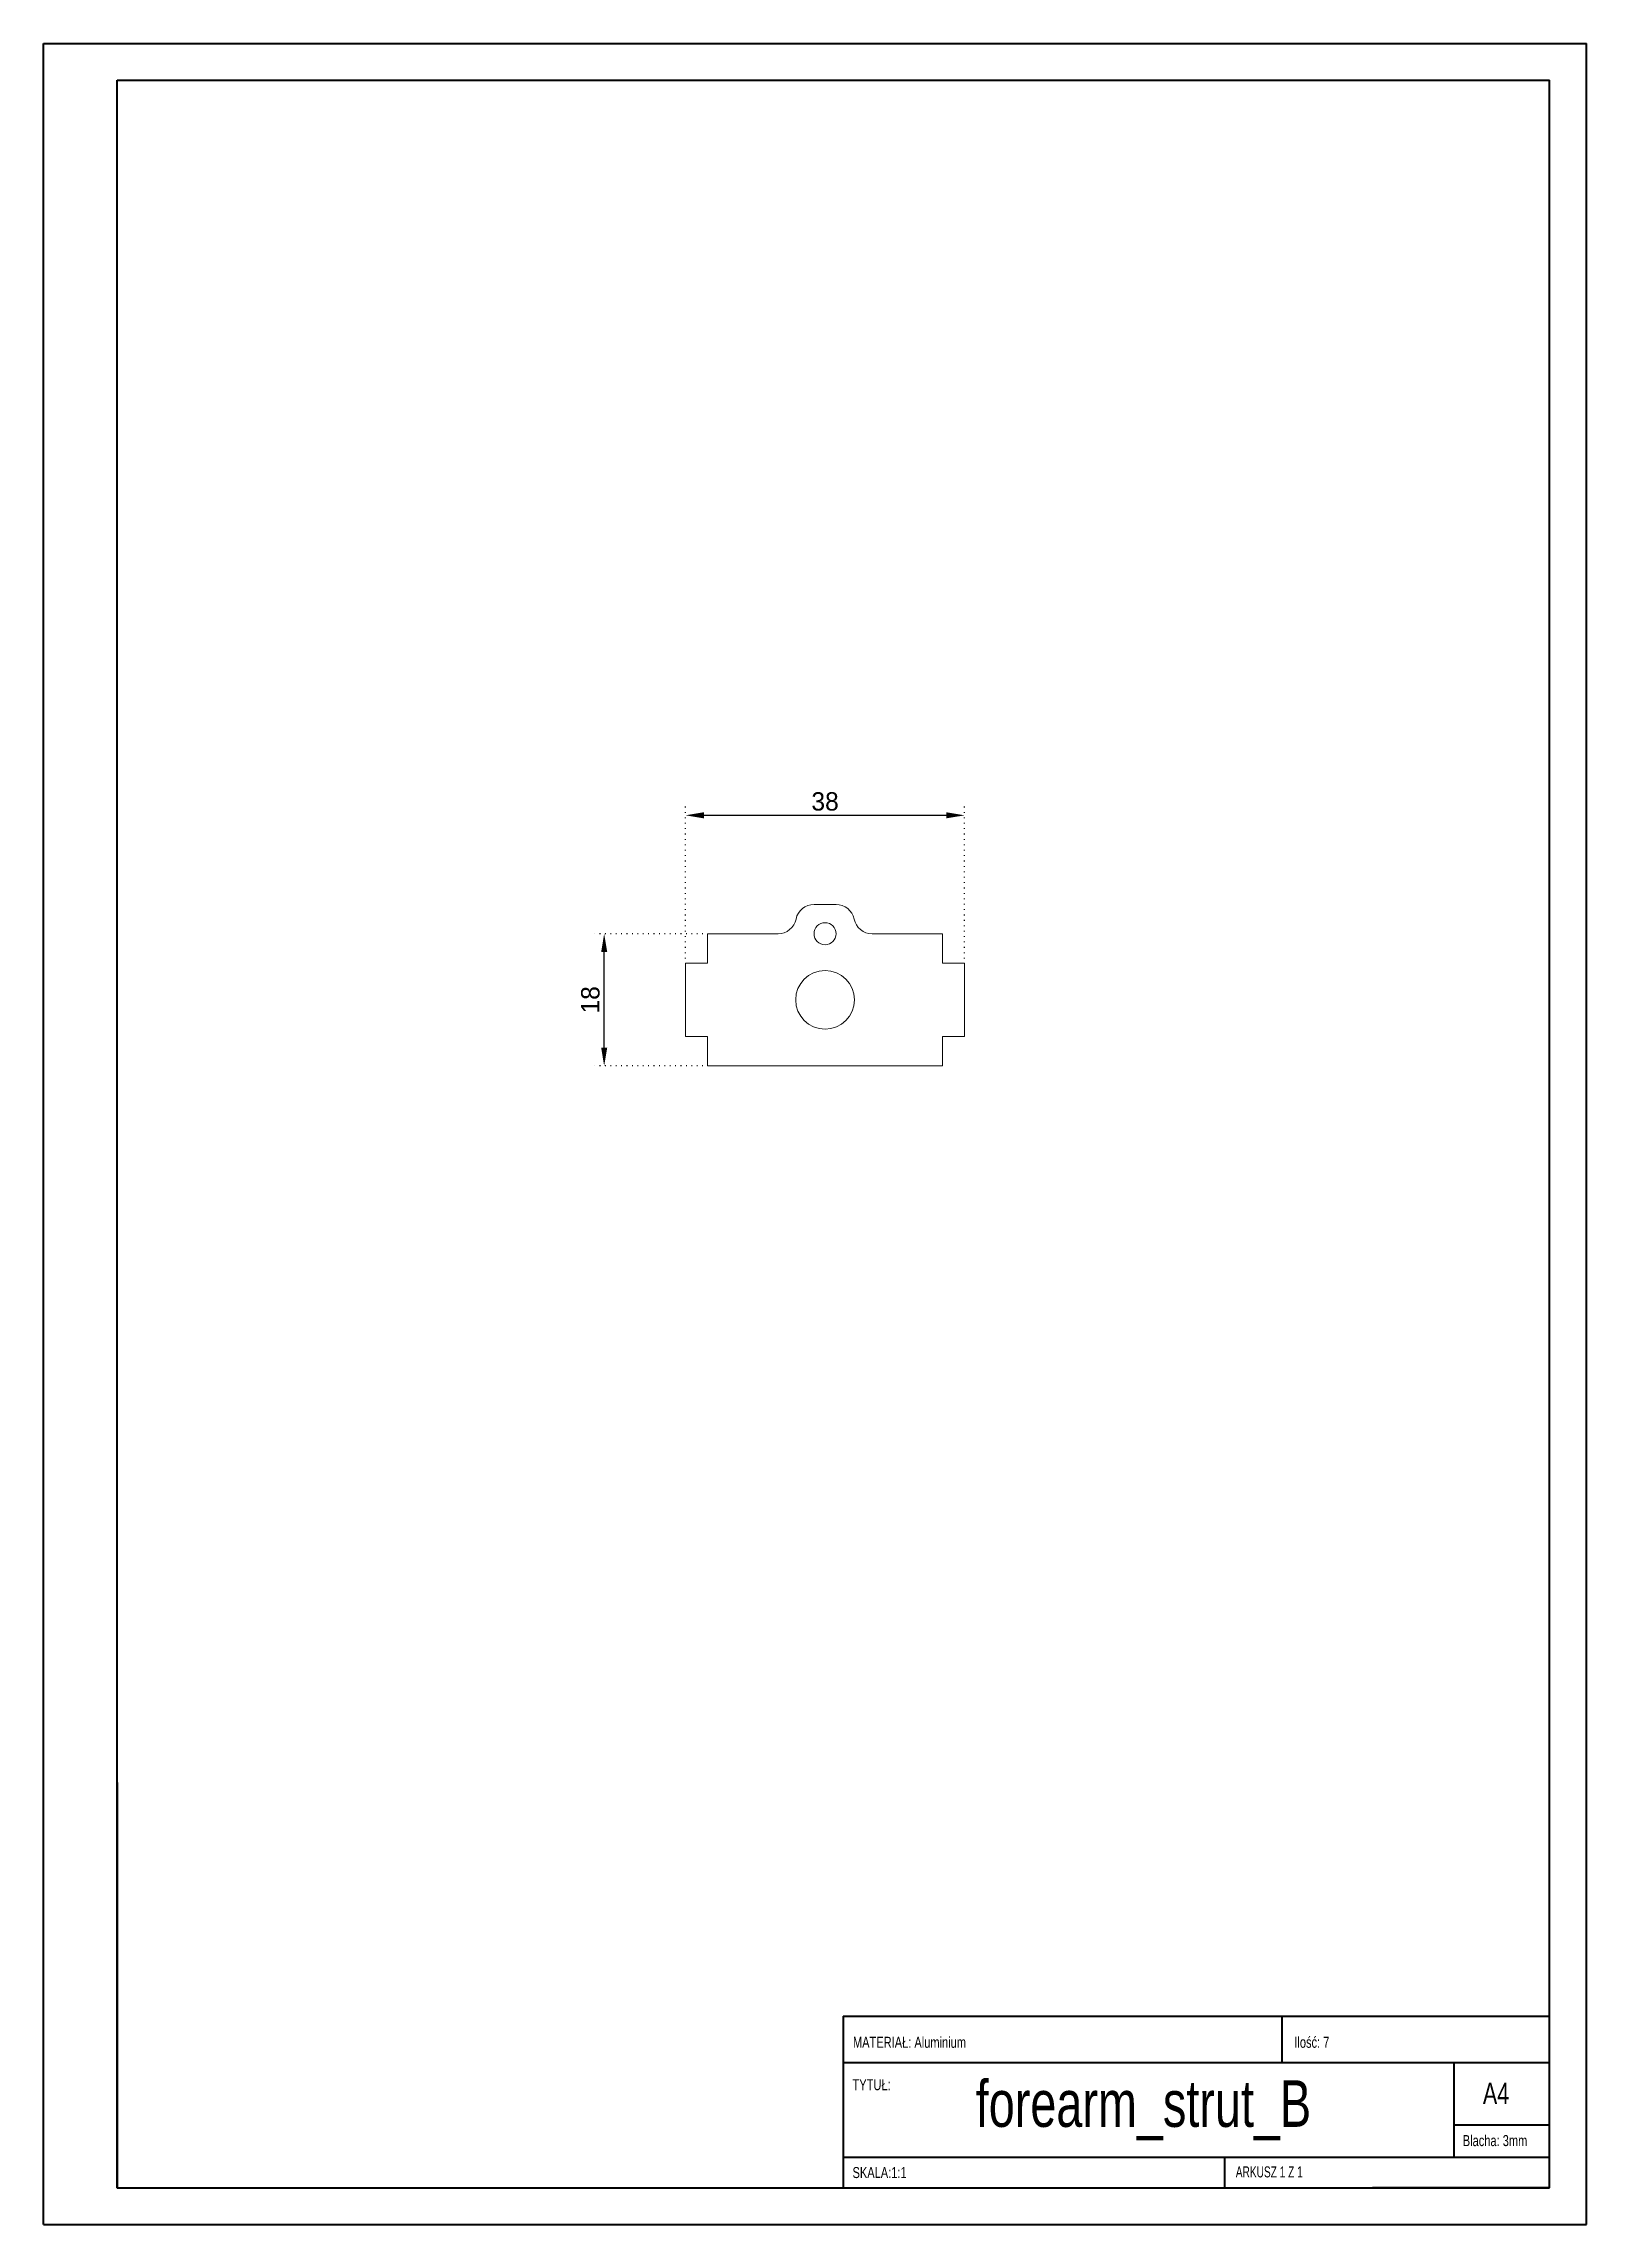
# Model space of a CAD drawing. Header units: millimetres. Extents: x 0 to 210, y 0 to 297.
import ezdxf

# ---------------------------------------------------------------- set-up
doc = ezdxf.new("R2010")
doc.units = ezdxf.units.MM
doc.header["$PDSIZE"] = -1
doc.linetypes.add('DOT2', pattern=[0.635, 0, -0.635])
doc.styles.add('SLDTEXTSTYLE0', font='TXT', dxfattribs={"width": 0.75})
doc.styles.add('SLDTEXTSTYLE1', font='TXT', dxfattribs={"width": 0.6875})
doc.dimstyles.new('ISO-25 (dot)', dxfattribs={"dimtxt": 2.5, "dimasz": 2.5, "dimexe": 1.25, "dimexo": 0.625, "dimtad": 1, "dimdec": 1, "dimtxsty": 'Standard', "dimcen": 2.5, "dimadec": 0, "dimazin": 0, "dimtfac": 1, "dimtdec": 1, "dimtmove": 0, "dimatfit": 3, "dimfxl": 1, "dimarcsym": 0})

# ---------------------------------------------------------------- blocks, each defined once
blk = doc.blocks.new('*D37')
at = {"color": 0, "linetype": 'DOT2', "lineweight": -2, "transparency": 16777216}
for p, q in [((87.37, 172.4), (87.37, 193.15)), ((125.37, 172.4), (125.37, 193.15))]:
    blk.add_line(p, q, dxfattribs=at)
at = {"color": 0, "lineweight": -2, "transparency": 16777216}
blk.add_line((89.87, 191.9), (122.87, 191.9), dxfattribs=at)
at = {"color": 0, "transparency": 16777216}
for points in [[(89.87, 192.32), (89.87, 191.49), (87.37, 191.9)], [(122.87, 192.32), (122.87, 191.49), (125.37, 191.9)]]:
    blk.add_solid(points, dxfattribs=at)
at = {"layer": 'Defpoints', "color": 0, "transparency": 16777216}
for p in [(125.37, 191.9), (87.37, 171.77), (125.37, 171.77)]:
    blk.add_point(p, dxfattribs=at)
at = {"color": 0, "transparency": 16777216, "insert": (106.37, 193.78), "char_height": 2.5, "attachment_point": 5}
blk.add_mtext('38', dxfattribs=at)
blk = doc.blocks.new('*D38')
at = {"color": 0, "linetype": 'DOT2', "lineweight": -2, "transparency": 16777216}
for p, q in [((89.75, 175.77), (75.05, 175.77)), ((89.75, 157.77), (75.05, 157.77))]:
    blk.add_line(p, q, dxfattribs=at)
at = {"color": 0, "lineweight": -2, "transparency": 16777216}
blk.add_line((76.3, 160.27), (76.3, 173.27), dxfattribs=at)
at = {"color": 0, "transparency": 16777216}
for points in [[(75.89, 173.27), (76.72, 173.27), (76.3, 175.77)], [(75.89, 160.27), (76.72, 160.27), (76.3, 157.77)]]:
    blk.add_solid(points, dxfattribs=at)
at = {"layer": 'Defpoints', "color": 0, "transparency": 16777216}
for p in [(76.3, 175.77), (90.37, 175.77), (90.37, 157.77)]:
    blk.add_point(p, dxfattribs=at)
at = {"color": 0, "transparency": 16777216, "insert": (74.43, 166.77), "char_height": 2.5, "attachment_point": 5, "rotation": 90}
blk.add_mtext('18', dxfattribs=at)

msp = doc.modelspace()

# ---------------------------------------------------------------- linework, layer by layer
at = {"color": 7, "linetype": 'Continuous', "lineweight": 40}
for p, q in [((0, 0), (0, 297)), ((0, 297), (210, 297)), ((210, 0), (210, 297)), ((10, 292), (205, 292)), ((10, 5), (10, 292)), ((205, 5), (205, 292)), ((10.03, 60.16), (10.03, 4.91)), ((108.83, 28.38), (205, 28.38)), ((108.83, 28.38), (108.83, 5)), ((168.6, 22.09), (168.6, 28.38)), ((205, 22), (108.83, 22)), ((192, 9.25), (192, 22)), ((205, 13.5), (192, 13.5)), ((108.83, 9.16), (205, 9.16)), ((160.8, 5), (160.8, 9.16)), ((10, 5), (205, 5)), ((205, 5), (180.91, 5)), ((0, 0), (210, 0))]:
    msp.add_line(p, q, dxfattribs=at)
at = {"color": 7, "linetype": 'Continuous', "lineweight": 15}
for p, q in [((104.87, 179.77), (107.87, 179.77)), ((90.37, 175.77), (90.37, 171.77)), ((99.97, 175.77), (90.37, 175.77)), ((122.37, 175.77), (112.77, 175.77)), ((122.37, 171.77), (122.37, 175.77)), ((87.37, 171.77), (87.37, 161.77)), ((90.37, 171.77), (87.37, 171.77)), ((125.37, 171.77), (122.37, 171.77)), ((125.37, 161.77), (125.37, 171.77)), ((87.37, 161.77), (90.37, 161.77)), ((90.37, 161.77), (90.37, 157.77)), ((122.37, 161.77), (125.37, 161.77)), ((122.37, 157.77), (122.37, 161.77)), ((90.37, 157.77), (122.37, 157.77))]:
    msp.add_line(p, q, dxfattribs=at)
for centre, radius in [((106.37, 175.77), 1.5), ((106.37, 166.77), 4)]:
    msp.add_circle(centre, radius, dxfattribs=at)
for centre, start, end in [((104.87, 177.27), 90, 168.463), ((107.87, 177.27), 11.537, 90), ((99.97, 178.27), 270, 348.463), ((112.77, 178.27), 191.537, 270)]:
    msp.add_arc(centre, 2.5, start, end, dxfattribs=at)

# ---------------------------------------------------------------- texts
at = {"color": 7, "linetype": 'Continuous', "lineweight": 0}
for s, insert, char_height, attachment_point, style in [('MATERIAŁ: Aluminium', (110.17, 25.55), 1.5, 1, 'SLDTEXTSTYLE0'), ('Ilość: 7', (170.25, 25.55), 1.5, 1, 'SLDTEXTSTYLE0'), ('TYTUŁ:', (110.11, 19.77), 1.5, 1, 'SLDTEXTSTYLE0'), ('forearm_strut_B', (149.71, 19.63), 6.35, 2, 'SLDTEXTSTYLE0'), ('A4', (195.92, 19.3), 2.91, 1, 'SLDTEXTSTYLE0'), ('Blacha: 3mm', (193.18, 12.16), 1.5, 1, 'SLDTEXTSTYLE0'), ('SKALA:1:1', (110.11, 7.81), 1.5, 1, 'SLDTEXTSTYLE0'), ('ARKUSZ 1 Z 1', (162.28, 7.9), 1.5, 1, 'SLDTEXTSTYLE1')]:
    msp.add_mtext(s, dxfattribs=dict(at, insert=insert, char_height=char_height, attachment_point=attachment_point, style=style))

# ---------------------------------------------------------------- dimensions: what is measured, and where the dimension line sits
dim = msp.add_linear_dim(base=(125.37, 191.9), p1=(87.37, 171.77), p2=(125.37, 171.77), dimstyle='ISO-25 (dot)')
dim.commit()
dim.dimension.update_dxf_attribs({"geometry": '*D37', "text_midpoint": (106.37, 193.78)})
dim = msp.add_linear_dim(base=(76.3, 175.77), p1=(90.37, 157.77), p2=(90.37, 175.77), angle=90, dimstyle='ISO-25 (dot)')
dim.commit()
dim.dimension.update_dxf_attribs({"geometry": '*D38', "text_midpoint": (74.43, 166.77)})

doc.saveas('drawing.dxf')
